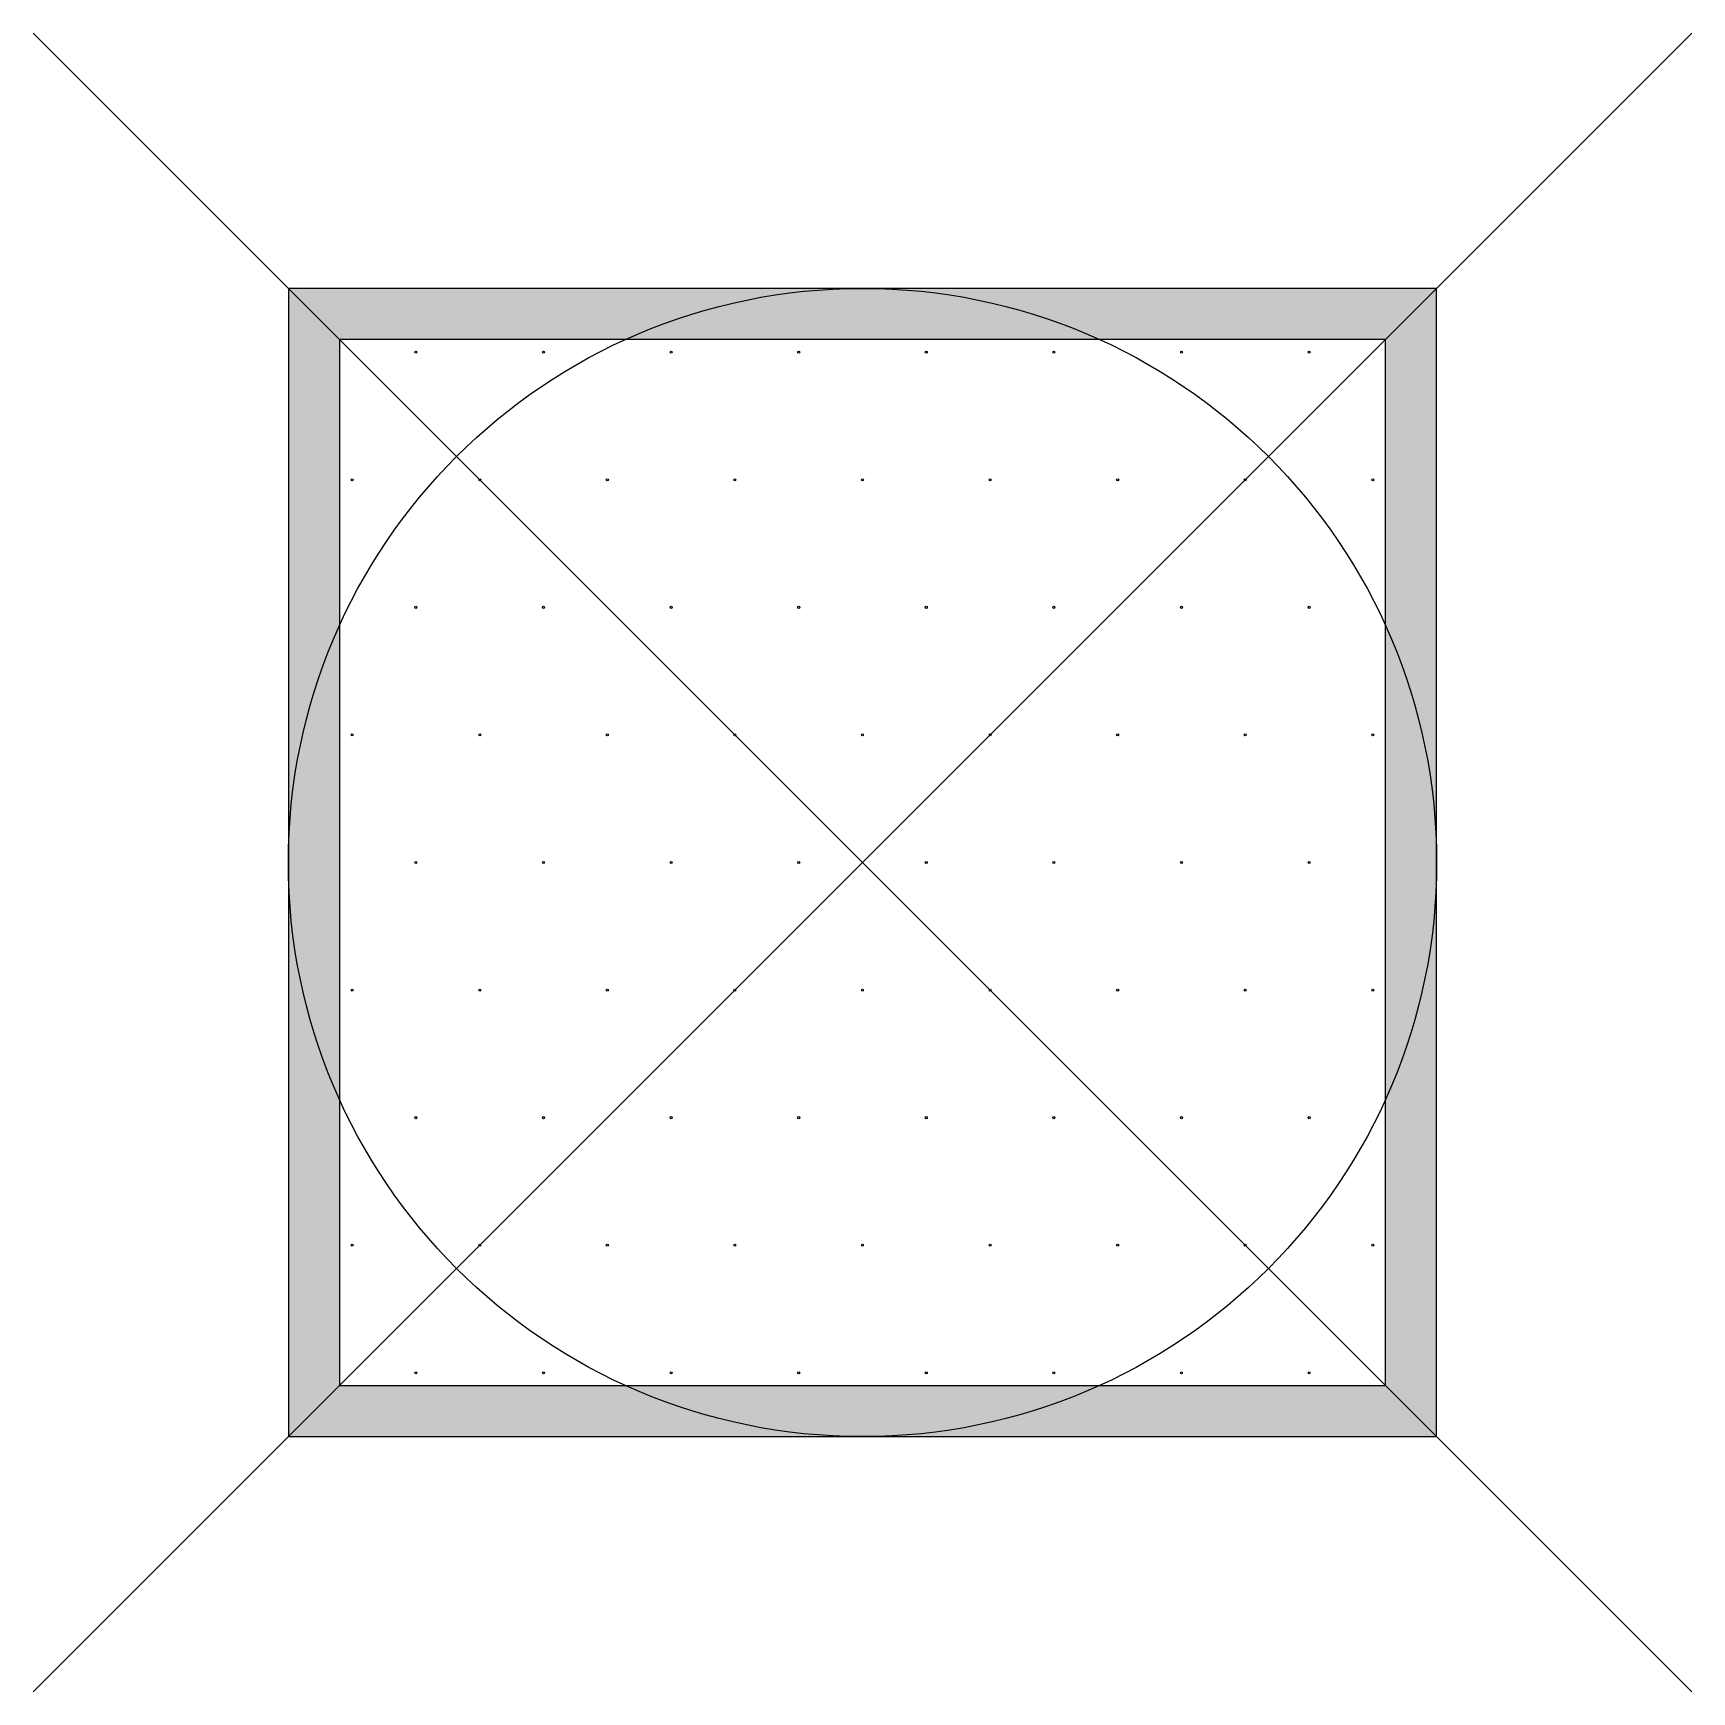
# Model space of a CAD drawing. Extents: x -1.62 to 1.62, y -0.5 to 2.75.
import ezdxf

# ---------------------------------------------------------------- set-up
doc = ezdxf.new("R2010")
doc.units = 0
doc.header["$LTSCALE"] = 0.2

msp = doc.modelspace()

# ---------------------------------------------------------------- hatches: boundary and pattern name
h = msp.add_hatch(color=256)
h.dxf.hatch_style = 1
h.paths.add_polyline_path([(1.125, 2.25), (-1.125, 2.25), (-1.125, 0), (1.125, 0)])
h.paths.add_polyline_path([(-1.025, 2.15), (1.025, 2.15), (1.025, 0.1), (-1.025, 0.1)], flags=16)
h.paths.add_polyline_path([(-0.998, 1.375, -1), (-1.002, 1.375, -1)], flags=0)
h.paths.add_polyline_path([(-0.873, 1.625, -1), (-0.877, 1.625, -1)], flags=0)
h.paths.add_polyline_path([(-0.873, 1.125, -1), (-0.877, 1.125, -1)], flags=0)
h.paths.add_polyline_path([(-0.748, 1.375, -1), (-0.752, 1.375, -1)], flags=0)
h.paths.add_polyline_path([(-1.002, 1.875, -1), (-0.998, 1.875, -1)], flags=0)
h.paths.add_polyline_path([(-0.998, 0.875, -1), (-1.002, 0.875, -1)], flags=0)
h.paths.add_polyline_path([(-0.623, 1.625, -1), (-0.627, 1.625, -1)], flags=0)
h.paths.add_polyline_path([(-0.623, 1.125, -1), (-0.627, 1.125, -1)], flags=0)
h.paths.add_polyline_path([(-0.498, 1.375, -1), (-0.502, 1.375, -1)], flags=0)
h.paths.add_polyline_path([(-0.748, 1.875, -1), (-0.752, 1.875, -1)], flags=0)
h.paths.add_polyline_path([(-0.748, 0.875, -1), (-0.752, 0.875, -1)], flags=0)
h.paths.add_polyline_path([(-0.373, 1.625, -1), (-0.377, 1.625, -1)], flags=0)
h.paths.add_polyline_path([(-0.373, 1.125, -1), (-0.377, 1.125, -1)], flags=0)
h.paths.add_polyline_path([(-0.498, 1.875, -1), (-0.502, 1.875, -1)], flags=0)
h.paths.add_polyline_path([(-0.498, 0.875, -1), (-0.502, 0.875, -1)], flags=0)
h.paths.add_polyline_path([(-0.877, 2.125, -1), (-0.873, 2.125, -1)], flags=0)
h.paths.add_polyline_path([(-0.873, 0.625, -1), (-0.877, 0.625, -1)], flags=0)
h.paths.add_polyline_path([(-0.248, 1.375, -1), (-0.252, 1.375, -1)], flags=0)
h.paths.add_polyline_path([(-0.623, 2.125, -1), (-0.627, 2.125, -1)], flags=0)
h.paths.add_polyline_path([(-0.623, 0.625, -1), (-0.627, 0.625, -1)], flags=0)
h.paths.add_polyline_path([(-0.248, 1.875, -1), (-0.252, 1.875, -1)], flags=0)
h.paths.add_polyline_path([(-0.248, 0.875, -1), (-0.252, 0.875, -1)], flags=0)
h.paths.add_polyline_path([(-0.123, 1.625, -1), (-0.127, 1.625, -1)], flags=0)
h.paths.add_polyline_path([(-0.123, 1.125, -1), (-0.127, 1.125, -1)], flags=0)
h.paths.add_polyline_path([(-0.998, 0.375, -1), (-1.002, 0.375, -1)], flags=0)
h.paths.add_polyline_path([(-0.373, 2.125, -1), (-0.377, 2.125, -1)], flags=0)
h.paths.add_polyline_path([(-0.373, 0.625, -1), (-0.377, 0.625, -1)], flags=0)
h.paths.add_polyline_path([(-0.748, 0.375, -1), (-0.752, 0.375, -1)], flags=0)
h.paths.add_polyline_path([(0.002, 1.375, -1), (-0.002, 1.375, -1)], flags=0)
h.paths.add_polyline_path([(-0.498, 0.375, -1), (-0.502, 0.375, -1)], flags=0)
h.paths.add_polyline_path([(0.002, 1.875, -1), (-0.002, 1.875, -1)], flags=0)
h.paths.add_polyline_path([(0.002, 0.875, -1), (-0.002, 0.875, -1)], flags=0)
h.paths.add_polyline_path([(-0.123, 2.125, -1), (-0.127, 2.125, -1)], flags=0)
h.paths.add_polyline_path([(-0.123, 0.625, -1), (-0.127, 0.625, -1)], flags=0)
h.paths.add_polyline_path([(0.127, 1.625, -1), (0.123, 1.625, -1)], flags=0)
h.paths.add_polyline_path([(0.127, 1.125, -1), (0.123, 1.125, -1)], flags=0)
h.paths.add_polyline_path([(-0.873, 0.125, -1), (-0.877, 0.125, -1)], flags=0)
h.paths.add_polyline_path([(-0.248, 0.375, -1), (-0.252, 0.375, -1)], flags=0)
h.paths.add_polyline_path([(0.252, 1.375, -1), (0.248, 1.375, -1)], flags=0)
h.paths.add_polyline_path([(-0.623, 0.125, -1), (-0.627, 0.125, -1)], flags=0)
h.paths.add_polyline_path([(0.127, 2.125, -1), (0.123, 2.125, -1)], flags=0)
h.paths.add_polyline_path([(0.252, 1.875, -1), (0.248, 1.875, -1)], flags=0)
h.paths.add_polyline_path([(0.127, 0.625, -1), (0.123, 0.625, -1)], flags=0)
h.paths.add_polyline_path([(0.252, 0.875, -1), (0.248, 0.875, -1)], flags=0)
h.paths.add_polyline_path([(-0.373, 0.125, -1), (-0.377, 0.125, -1)], flags=0)
h.paths.add_polyline_path([(0.002, 0.375, -1), (-0.002, 0.375, -1)], flags=0)
h.paths.add_polyline_path([(0.377, 1.625, -1), (0.373, 1.625, -1)], flags=0)
h.paths.add_polyline_path([(0.377, 1.125, -1), (0.373, 1.125, -1)], flags=0)
h.paths.add_polyline_path([(-0.123, 0.125, -1), (-0.127, 0.125, -1)], flags=0)
h.paths.add_polyline_path([(0.502, 1.375, -1), (0.498, 1.375, -1)], flags=0)
h.paths.add_polyline_path([(0.377, 2.125, -1), (0.373, 2.125, -1)], flags=0)
h.paths.add_polyline_path([(0.377, 0.625, -1), (0.373, 0.625, -1)], flags=0)
h.paths.add_polyline_path([(0.502, 1.875, -1), (0.498, 1.875, -1)], flags=0)
h.paths.add_polyline_path([(0.502, 0.875, -1), (0.498, 0.875, -1)], flags=0)
h.paths.add_polyline_path([(0.252, 0.375, -1), (0.248, 0.375, -1)], flags=0)
h.paths.add_polyline_path([(0.627, 1.625, -1), (0.623, 1.625, -1)], flags=0)
h.paths.add_polyline_path([(0.627, 1.125, -1), (0.623, 1.125, -1)], flags=0)
h.paths.add_polyline_path([(0.127, 0.125, -1), (0.123, 0.125, -1)], flags=0)
h.paths.add_polyline_path([(0.752, 1.375, -1), (0.748, 1.375, -1)], flags=0)
h.paths.add_polyline_path([(0.627, 2.125, -1), (0.623, 2.125, -1)], flags=0)
h.paths.add_polyline_path([(0.627, 0.625, -1), (0.623, 0.625, -1)], flags=0)
h.paths.add_polyline_path([(0.502, 0.375, -1), (0.498, 0.375, -1)], flags=0)
h.paths.add_polyline_path([(0.752, 1.875, -1), (0.748, 1.875, -1)], flags=0)
h.paths.add_polyline_path([(0.752, 0.875, -1), (0.748, 0.875, -1)], flags=0)
h.paths.add_polyline_path([(0.377, 0.125, -1), (0.373, 0.125, -1)], flags=0)
h.paths.add_polyline_path([(0.877, 1.625, -1), (0.873, 1.625, -1)], flags=0)
h.paths.add_polyline_path([(0.877, 1.125, -1), (0.873, 1.125, -1)], flags=0)
h.paths.add_polyline_path([(1.002, 1.375, -1), (0.998, 1.375, -1)], flags=0)
h.paths.add_polyline_path([(0.752, 0.375, -1), (0.748, 0.375, -1)], flags=0)
h.paths.add_polyline_path([(0.877, 2.125, -1), (0.873, 2.125, -1)], flags=0)
h.paths.add_polyline_path([(0.877, 0.625, -1), (0.873, 0.625, -1)], flags=0)
h.paths.add_polyline_path([(0.627, 0.125, -1), (0.623, 0.125, -1)], flags=0)
h.paths.add_polyline_path([(1.002, 1.875, -1), (0.998, 1.875, -1)], flags=0)
h.paths.add_polyline_path([(1.002, 0.875, -1), (0.998, 0.875, -1)], flags=0)
h.paths.add_polyline_path([(1.002, 0.375, -1), (0.998, 0.375, -1)], flags=0)
h.paths.add_polyline_path([(0.877, 0.125, -1), (0.873, 0.125, -1)], flags=0)

# ---------------------------------------------------------------- linework, layer by layer
for p, q in [((1.625, -0.5), (-1.625, 2.75)), ((-1.625, -0.5), (1.625, 2.75))]:
    msp.add_line(p, q)
for points in [[(-1.125, 0), (1.125, 0), (1.125, 2.25), (-1.125, 2.25)], [(-1.025, 0.1), (1.025, 0.1), (1.025, 2.15), (-1.025, 2.15)]]:
    msp.add_lwpolyline(points, close=True)
for centre, radius in [((0, 1.125), 1.125), ((-0.875, 2.125), 0.002), ((-0.625, 2.125), 0.002), ((-0.375, 2.125), 0.002), ((-0.125, 2.125), 0.002), ((0.125, 2.125), 0.002), ((0.375, 2.125), 0.002), ((0.625, 2.125), 0.002), ((0.875, 2.125), 0.002), ((-1, 1.875), 0.002), ((-0.75, 1.875), 0.002), ((-0.5, 1.875), 0.002), ((-0.25, 1.875), 0.002), ((0, 1.875), 0.002), ((0.25, 1.875), 0.002), ((0.5, 1.875), 0.002), ((0.75, 1.875), 0.002), ((1, 1.875), 0.002), ((-0.875, 1.625), 0.002), ((-0.625, 1.625), 0.002), ((-0.375, 1.625), 0.002), ((-0.125, 1.625), 0.002), ((0.125, 1.625), 0.002), ((0.375, 1.625), 0.002), ((0.625, 1.625), 0.002), ((0.875, 1.625), 0.002), ((-1, 1.375), 0.002), ((-0.75, 1.375), 0.002), ((-0.5, 1.375), 0.002), ((-0.25, 1.375), 0.002), ((0, 1.375), 0.002), ((0.25, 1.375), 0.002), ((0.5, 1.375), 0.002), ((0.75, 1.375), 0.002), ((1, 1.375), 0.002), ((-0.875, 1.125), 0.002), ((-0.625, 1.125), 0.002), ((-0.375, 1.125), 0.002), ((-0.125, 1.125), 0.002), ((0.125, 1.125), 0.002), ((0.375, 1.125), 0.002), ((0.625, 1.125), 0.002), ((0.875, 1.125), 0.002), ((-1, 0.875), 0.002), ((-0.75, 0.875), 0.002), ((-0.5, 0.875), 0.002), ((-0.25, 0.875), 0.002), ((0, 0.875), 0.002), ((0.25, 0.875), 0.002), ((0.5, 0.875), 0.002), ((0.75, 0.875), 0.002), ((1, 0.875), 0.002), ((-0.875, 0.625), 0.002), ((-0.625, 0.625), 0.002), ((-0.375, 0.625), 0.002), ((-0.125, 0.625), 0.002), ((0.125, 0.625), 0.002), ((0.375, 0.625), 0.002), ((0.625, 0.625), 0.002), ((0.875, 0.625), 0.002), ((-1, 0.375), 0.002), ((-0.75, 0.375), 0.002), ((-0.5, 0.375), 0.002), ((-0.25, 0.375), 0.002), ((0, 0.375), 0.002), ((0.25, 0.375), 0.002), ((0.5, 0.375), 0.002), ((0.75, 0.375), 0.002), ((1, 0.375), 0.002), ((-0.875, 0.125), 0.002), ((-0.625, 0.125), 0.002), ((-0.375, 0.125), 0.002), ((-0.125, 0.125), 0.002), ((0.125, 0.125), 0.002), ((0.375, 0.125), 0.002), ((0.625, 0.125), 0.002), ((0.875, 0.125), 0.002)]:
    msp.add_circle(centre, radius)

doc.saveas('drawing.dxf')
